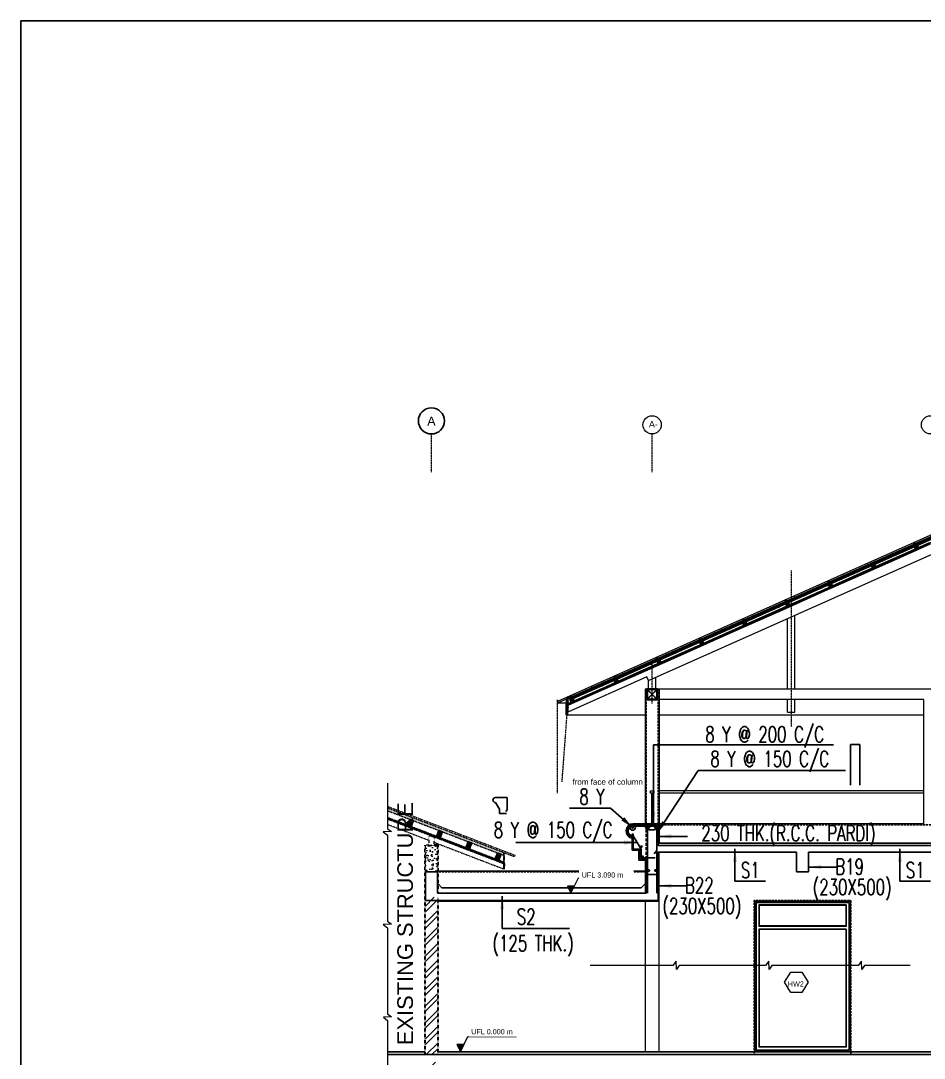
# Model space of a CAD drawing. Header units: millimetres. Extents: x 2659630 to 6742168, y -2425387 to -732288.
# Drawn here: x 3283663 to 3300978, y -1080894 to -1061008 of the extents above; entities that cross this region are included whole.
import ezdxf
from ezdxf.enums import TextEntityAlignment as Align

# ---------------------------------------------------------------- set-up
doc = ezdxf.new("R2010")
doc.units = ezdxf.units.MM
for name, pattern in [('Centre', [31.75, 6.35, -4.7625, 15.875, -4.7625]), ('DASHED', [0.75, 0.5, -0.25]), ('Grid Line', [22.225, 12.7, -3.175, 3.175, -3.175]), ('Hidden', [7.14375, 4.7625, -2.38125])]:
    doc.linetypes.add(name, pattern=pattern)
for name, color, linetype, lineweight in [('A-ANNO-DIMS', 211, 'Continuous', 9), ('A-DETL', 90, 'Continuous', 18), ('A-DOOR', 31, 'Continuous', 18), ('A-DOOR-FRAM', 31, 'Continuous', 18), ('A-FLOR-HRAL', 11, 'Continuous', 18), ('A-FLOR-LEVL', 51, 'Continuous', 9), ('A-GLAZ-IDEN', 152, 'Continuous', 9), ('A-GRID-MODE', 80, 'Continuous', 0), ('A-hatch', 253, 'Continuous', 0), ('A-PLASTER', 50, 'Continuous', 0), ('A-ROOF', 6, 'Continuous', 0), ('A-STAIRS', 31, 'Continuous', 18), ('A-STRUCTURE ABOVE', 251, 'DASHED', 0), ('A-TEXT', 211, 'Continuous', 9), ('A-WALL', 113, 'Continuous', 9), ('elevation 02', 2, 'Continuous', 9), ('G-ANNO-DIMS', 111, 'Continuous', 9), ('I-WALL', 2, 'Continuous', 18), ('licensing text', 7, 'Continuous', 5), ('S-GRID', 1, 'Continuous', 9), ('S-GRID-IDEN', 1, 'Continuous', 9), ('section roof', 37, 'Continuous', 20), ('section-steel', 27, 'Continuous', 30), ('TEXT', 150, 'Continuous', 25)]:
    doc.layers.add(name, color=color, linetype=linetype, lineweight=lineweight)
for name, color, linetype in [('A-COLUMN', 12, 'Continuous'), ('A-LINE 08', 8, 'Continuous'), ('A-LINE-1 HIDDEN', 1, 'Continuous'), ('A-MOULDING', 20, 'Continuous'), ('A-WATER PROOFING', 30, 'Continuous'), ('S-BEAM NO', 3, 'Continuous'), ('S-COLUMN', 1, 'Continuous'), ('S-COLUMN NO', 2, 'Continuous'), ('S-CONCRET LINE', 4, 'Continuous'), ('S-DIM-1', 5, 'Continuous'), ('S-REINFORCEMENT', 6, 'Continuous')]:
    doc.layers.add(name, color=color, linetype=linetype)
doc.layers.get('A-ANNO-DIMS').off()
doc.styles.add('Arial', font='arial.ttf', dxfattribs={"height": 123})
doc.styles.add('Arial_1', font='arial.ttf', dxfattribs={"height": 98.353293})
doc.styles.add('Arial_2', font='arial.ttf', dxfattribs={"height": 121.981135})
doc.styles.add('ROMANS', font='r.shx', dxfattribs={"width": 0.7})
doc.dimstyles.new('dim100', dxfattribs={"dimtxt": 250, "dimasz": 250, "dimexe": 200, "dimexo": 200, "dimgap": 100, "dimtad": 1, "dimdec": 0, "dimrnd": 1, "dimzin": 0, "dimdsep": 46, "dimtxsty": 'ROMANS', "dimcen": 0, "dimclrd": 5, "dimclre": 5, "dimclrt": 4, "dimadec": 0, "dimazin": 0, "dimtfac": 1, "dimtdec": 0, "dimtix": 1, "dimtofl": 0, "dimtmove": 2, "dimatfit": 3, "dimfxl": 1, "dimtolj": 1, "dimtzin": 0, "dimlwd": -1, "dimlwe": -1, "dimarcsym": 0})
doc.dimstyles.new('dim33.33', dxfattribs={"dimtxt": 250, "dimasz": 250, "dimexe": 200, "dimexo": 200, "dimgap": 100, "dimtad": 1, "dimdec": 0, "dimlfac": 0.333331, "dimzin": 0, "dimdsep": 46, "dimtxsty": 'ROMANS', "dimcen": 0, "dimclrd": 5, "dimclre": 5, "dimclrt": 4, "dimadec": 0, "dimazin": 0, "dimtfac": 1, "dimtdec": 0, "dimtix": 1, "dimtofl": 0, "dimtmove": 2, "dimatfit": 3, "dimfxl": 1, "dimtolj": 1, "dimtzin": 0, "dimlwd": -1, "dimlwe": -1, "dimarcsym": 0})

# ---------------------------------------------------------------- blocks, each defined once
blk = doc.blocks.new('Purlins')
at = {"layer": 'A-hatch', "lineweight": -3}
h = blk.add_hatch(color=256, dxfattribs=at)
h.dxf.hatch_style = 1
h.paths.add_polyline_path([(61, 122), (0, 122), (0, 0), (61, 0)])
h.paths.add_polyline_path([(56.2, 117.2), (56.2, 4.8), (4.8, 4.8), (4.8, 117.2)], flags=16)
at = {"layer": 'A-COLUMN', "color": 1}
for points in [[(4.8, 117.2), (56.2, 4.8)], [(56.2, 117.2), (4.8, 4.8)]]:
    blk.add_lwpolyline(points, dxfattribs=at)
at = {"layer": 'section-steel'}
for points in [[(0, 122), (61, 122), (61, 0), (0, 0)], [(4.8, 117.2), (56.2, 117.2), (56.2, 4.8), (4.8, 4.8)]]:
    blk.add_lwpolyline(points, close=True, dxfattribs=at)
blk = doc.blocks.new('WINDOW-HW2-1850X2950-ELV')
at = {"layer": 'A-DOOR'}
for p, q in [((37, 2913), (1813, 2913)), ((1763, 2863), (87, 2863)), ((1753, 2853), (97, 2853)), ((1763, 2450), (87, 2450)), ((1763, 2400), (87, 2400)), ((1753, 2460), (97, 2460)), ((1753, 2390), (97, 2390)), ((37, 87), (1813, 87)), ((1763, 137), (87, 137)), ((1753, 147), (97, 147))]:
    blk.add_line(p, q, dxfattribs=at)
at = {"layer": 'A-DOOR-FRAM'}
for p, q in [((37, 2913), (37, 87)), ((87, 2863), (87, 2450)), ((97, 2853), (97, 2460)), ((1753, 2853), (1753, 2460)), ((1763, 2863), (1763, 2450)), ((1813, 2913), (1813, 87)), ((87, 2400), (87, 137)), ((97, 2390), (97, 147)), ((1753, 2390), (1753, 147)), ((1763, 2400), (1763, 137))]:
    blk.add_line(p, q, dxfattribs=at)
at = {"layer": 'A-LINE-1 HIDDEN', "linetype": 'Hidden'}
blk.add_lwpolyline([(0, 2950), (1850, 2950), (1850, 0), (0, 0)], close=True, dxfattribs=at)
at = {"layer": 'I-WALL'}
blk.add_line((12, 2938), (12, 62), dxfattribs=at)
blk.add_lwpolyline([(12, 2938), (1838, 2938), (1838, 62), (12, 62)], dxfattribs=at)
blk = doc.blocks.new('Spot section')
at = {"layer": 'G-ANNO-DIMS'}
h = blk.add_hatch(color=256, dxfattribs=at)
h.dxf.hatch_style = 1
h.paths.add_polyline_path([(0, 136), (67, 0), (135, 136)])
blk.add_lwpolyline([(135, 136), (0, 136), (67, 0), (213, 294), (1141, 294)], dxfattribs=at)
blk = doc.blocks.new('Grid - M_Grid Head - Circle-24584-GROUND FLOOR PLAN-01')
at = {"layer": 'A-GRID-MODE'}
blk.add_circle((0, 0), 3.5, dxfattribs=at)
blk = doc.blocks.new('Grid - M_Grid Head - Circle_02-314212-GROUND FLOOR PLAN_01')
at = {"layer": 'A-LINE 08'}
blk.add_circle((0, 0), 5, dxfattribs=at)

msp = doc.modelspace()

# ---------------------------------------------------------------- hatches: boundary and pattern name
at = {"layer": 'A-DETL'}
h = msp.add_hatch(dxfattribs=at)
h.set_pattern_fill('HONEY', color=256, scale=100, angle=45)
h.set_pattern_definition([(45, (2176345.705, 602322.978), (5.6035967, 20.912907593), [12.5, -25]), (165, (2176345.705, 602322.978), (-20.912907593, -5.6035967), [12.5, -25]), (105, (2176345.705, 602322.978), (-15.30931089, 15.30931089), [-25, 12.5])])
h.paths.add_polyline_path([(3301619.252, -1070723.009), (3301598.915, -1070677.332), (3300820.588, -1071023.865), (3300840.925, -1071069.542)])
h = msp.add_hatch(dxfattribs=at)
h.set_pattern_fill('HONEY', color=256, scale=100, angle=45)
h.set_pattern_definition([(45, (2175523.514, 601956.915), (5.6035967, 20.912907593), [12.5, -25]), (165, (2175523.514, 601956.915), (-20.912907593, -5.6035967), [12.5, -25]), (105, (2175523.514, 601956.915), (-15.30931089, 15.30931089), [-25, 12.5])])
h.paths.add_polyline_path([(3300797.061, -1071089.072), (3300776.724, -1071043.395), (3299998.397, -1071389.928), (3300018.734, -1071435.605)])
h = msp.add_hatch(dxfattribs=at)
h.set_pattern_fill('HONEY', color=256, scale=100, angle=45)
h.set_pattern_definition([(45, (2174701.323, 601590.852), (5.6035967, 20.912907593), [12.5, -25]), (165, (2174701.323, 601590.852), (-20.912907593, -5.6035967), [12.5, -25]), (105, (2174701.323, 601590.852), (-15.30931089, 15.30931089), [-25, 12.5])])
h.paths.add_polyline_path([(3299974.87, -1071455.135), (3299954.533, -1071409.458), (3299176.206, -1071755.991), (3299196.543, -1071801.668)])
h = msp.add_hatch(dxfattribs=at)
h.set_pattern_fill('HONEY', color=256, scale=100, angle=45)
h.set_pattern_definition([(45, (2173879.133, 601224.789), (5.6035967, 20.912907593), [12.5, -25]), (165, (2173879.133, 601224.789), (-20.912907593, -5.6035967), [12.5, -25]), (105, (2173879.133, 601224.789), (-15.30931089, 15.30931089), [-25, 12.5])])
h.paths.add_polyline_path([(3299152.679, -1071821.198), (3299132.342, -1071775.521), (3298354.015, -1072122.054), (3298374.352, -1072167.731)])
h = msp.add_hatch(dxfattribs=at)
h.set_pattern_fill('HONEY', color=256, scale=100, angle=45)
h.set_pattern_definition([(45, (2173056.942, 600858.726), (5.6035967, 20.912907593), [12.5, -25]), (165, (2173056.942, 600858.726), (-20.912907593, -5.6035967), [12.5, -25]), (105, (2173056.942, 600858.726), (-15.30931089, 15.30931089), [-25, 12.5])])
h.paths.add_polyline_path([(3298330.488, -1072187.261), (3298310.151, -1072141.584), (3297531.824, -1072488.117), (3297552.161, -1072533.794)])
h = msp.add_hatch(dxfattribs=at)
h.set_pattern_fill('HONEY', color=256, scale=100, angle=45)
h.set_pattern_definition([(45, (2172234.885, 600492.361), (5.6035967, 20.912907593), [12.5, -25]), (165, (2172234.885, 600492.361), (-20.912907593, -5.6035967), [12.5, -25]), (105, (2172234.885, 600492.361), (-15.30931089, 15.30931089), [-25, 12.5])])
h.paths.add_polyline_path([(3297508.297, -1072553.324), (3297487.96, -1072507.647), (3296709.634, -1072854.18), (3296729.97, -1072899.857)])
h = msp.add_hatch(dxfattribs=at)
h.set_pattern_fill('HONEY', color=256, scale=100, angle=45)
h.set_pattern_definition([(45, (2171412.56, 600126.6), (5.6035967, 20.912907593), [12.5, -25]), (165, (2171412.56, 600126.6), (-20.912907593, -5.6035967), [12.5, -25]), (105, (2171412.56, 600126.6), (-15.30931089, 15.30931089), [-25, 12.5])])
h.paths.add_polyline_path([(3296686.106, -1072919.387), (3296665.769, -1072873.71), (3295887.443, -1073220.243), (3295907.779, -1073265.92)])
h = msp.add_hatch(dxfattribs=at)
h.set_pattern_fill('HONEY', color=256, scale=100, angle=45)
h.set_pattern_definition([(45, (2170590.369, 599760.537), (5.6035967, 20.912907593), [12.5, -25]), (165, (2170590.369, 599760.537), (-20.912907593, -5.6035967), [12.5, -25]), (105, (2170590.369, 599760.537), (-15.30931089, 15.30931089), [-25, 12.5])])
h.paths.add_polyline_path([(3295863.915, -1073285.45), (3295843.578, -1073239.773), (3295065.252, -1073586.306), (3295085.589, -1073631.983)])
h = msp.add_hatch(dxfattribs=at)
h.set_pattern_fill('HONEY', color=256, scale=100, angle=45)
h.set_pattern_definition([(45, (2169768.178, 599394.474), (5.6035967, 20.912907593), [12.5, -25]), (165, (2169768.178, 599394.474), (-20.912907593, -5.6035967), [12.5, -25]), (105, (2169768.178, 599394.474), (-15.30931089, 15.30931089), [-25, 12.5])])
h.paths.add_polyline_path([(3295041.724, -1073651.513), (3295021.388, -1073605.835), (3294243.061, -1073952.369), (3294263.398, -1073998.046)])
at = {"layer": 'A-hatch', "lineweight": -3}
h = msp.add_hatch(color=256, dxfattribs=at)
h.dxf.hatch_style = 1
h.paths.add_polyline_path([(3300820.588, -1071023.865), (3300776.724, -1071043.395), (3300815.771, -1071131.095), (3300859.635, -1071111.565)])
h.paths.add_polyline_path([(3300854.354, -1071109.538), (3300817.798, -1071125.814), (3300782.005, -1071045.422), (3300818.561, -1071029.146)], flags=16)
h = msp.add_hatch(color=256, dxfattribs=at)
h.dxf.hatch_style = 1
h.paths.add_polyline_path([(3299998.397, -1071389.928), (3299954.533, -1071409.458), (3299993.58, -1071497.158), (3300037.444, -1071477.628)])
h.paths.add_polyline_path([(3300032.163, -1071475.601), (3299995.607, -1071491.877), (3299959.814, -1071411.485), (3299996.37, -1071395.209)], flags=16)
h = msp.add_hatch(color=256, dxfattribs=at)
h.dxf.hatch_style = 1
h.paths.add_polyline_path([(3299176.206, -1071755.991), (3299132.342, -1071775.521), (3299171.389, -1071863.221), (3299215.253, -1071843.691)])
h.paths.add_polyline_path([(3299209.972, -1071841.664), (3299173.416, -1071857.94), (3299137.623, -1071777.548), (3299174.179, -1071761.272)], flags=16)
h = msp.add_hatch(color=256, dxfattribs=at)
h.dxf.hatch_style = 1
h.paths.add_polyline_path([(3298354.015, -1072122.054), (3298310.151, -1072141.584), (3298349.198, -1072229.284), (3298393.062, -1072209.754)])
h.paths.add_polyline_path([(3298387.781, -1072207.727), (3298351.225, -1072224.003), (3298315.432, -1072143.611), (3298351.988, -1072127.335)], flags=16)
h = msp.add_hatch(color=256, dxfattribs=at)
h.dxf.hatch_style = 1
h.paths.add_polyline_path([(3297531.824, -1072488.117), (3297487.96, -1072507.647), (3297527.007, -1072595.347), (3297570.871, -1072575.817)])
h.paths.add_polyline_path([(3297565.59, -1072573.79), (3297529.034, -1072590.066), (3297493.241, -1072509.674), (3297529.797, -1072493.398)], flags=16)
h = msp.add_hatch(color=256, dxfattribs=at)
h.dxf.hatch_style = 1
h.paths.add_polyline_path([(3296709.634, -1072854.18), (3296665.769, -1072873.71), (3296704.816, -1072961.41), (3296748.68, -1072941.88)])
h.paths.add_polyline_path([(3296743.399, -1072939.853), (3296706.843, -1072956.129), (3296671.051, -1072875.737), (3296707.606, -1072859.461)], flags=16)
h = msp.add_hatch(color=256, dxfattribs=at)
h.dxf.hatch_style = 1
h.paths.add_polyline_path([(3295887.443, -1073220.243), (3295843.578, -1073239.773), (3295882.625, -1073327.473), (3295926.489, -1073307.943)])
h.paths.add_polyline_path([(3295921.208, -1073305.916), (3295884.652, -1073322.192), (3295848.86, -1073241.8), (3295885.415, -1073225.524)], flags=16)
h = msp.add_hatch(color=256, dxfattribs=at)
h.dxf.hatch_style = 1
h.paths.add_polyline_path([(3295065.252, -1073586.306), (3295021.388, -1073605.835), (3295060.434, -1073693.536), (3295104.298, -1073674.006)])
h.paths.add_polyline_path([(3295099.017, -1073671.979), (3295062.462, -1073688.255), (3295026.669, -1073607.863), (3295063.224, -1073591.587)], flags=16)
h = msp.add_hatch(color=256, dxfattribs=at)
h.dxf.hatch_style = 1
h.paths.add_polyline_path([(3294222.238, -1073961.64), (3294178.373, -1073981.17), (3294217.42, -1074068.87), (3294261.284, -1074049.34)])
h.paths.add_polyline_path([(3294256.003, -1074047.313), (3294219.447, -1074063.589), (3294183.655, -1073983.197), (3294220.21, -1073966.921)], flags=16)
h = msp.add_hatch(color=256, dxfattribs=at)
h.dxf.hatch_style = 1
h.paths.add_polyline_path([(3295856.998, -1073824.721), (3295668.998, -1073824.721), (3295668.999, -1074012.72), (3295856.999, -1074012.72)], flags=16)
h.paths.add_polyline_path([(3295862.998, -1073818.721), (3295662.998, -1073818.721), (3295662.999, -1074018.72), (3295862.999, -1074018.72)])
at = {"layer": 'A-STRUCTURE ABOVE', "linetype": 'Hidden', "ltscale": 0.005, "true_color": 0x939598}
h = msp.add_hatch(dxfattribs=at)
h.set_pattern_fill('HONEY', color=252, scale=100, angle=44.9997132)
h.set_pattern_definition([(44.9997132, (2155490.994, 598054.195), (5.60370138, 20.912879545), [12.5, -25]), (164.9997132, (2155490.994, 598054.195), (-20.91293564, -5.603492025), [12.5, -25]), (104.9997132, (2155490.994, 598054.195), (-15.309234264, 15.30938752), [-25, 12.5])])
h.paths.add_polyline_path([(3290694.167, -1076095.465), (3290694.167, -1076149.023), (3292912.551, -1077000.593), (3292912.552, -1076947.036)])
h = msp.add_hatch(dxfattribs=at)
h.set_pattern_fill('ANSI37', color=252, scale=100, angle=338.9997132)
h.set_pattern_definition([(23.999713, (3499429.383, -1036723.048), (-5.0841509, 11.4193437), []), (113.999713, (3499429.383, -1036723.048), (-11.4193437, -5.0841509), [])])
h.paths.add_polyline_path([(3290694.167, -1076281.416), (3290694.167, -1076308.195), (3292912.55, -1077159.765), (3292912.551, -1077132.987)])
h = msp.add_hatch(dxfattribs=at)
h.set_pattern_fill('AR-CONC', color=252, scale=25, angle=359.9997132)
h.set_pattern_definition([(49.999713, (3894921.98, -1794555.63), (179.314967, -15.688931), [18.75, -206.25]), (354.999713, (3894921.98, -1794555.63), (-34.686892, 188.048207), [15, -165]), (100.451158, (3894936.92, -1794556.94), (144.628074, 172.359274), [15.935048, -175.285528]), (46.183913, (3894921.98, -1794505.63), (266.810126, -41.381156), [28.125, -309.375]), (96.63535, (3894944.22, -1794509.08), (233.666705, 243.52848), [23.902585, -262.92844]), (351.183877, (3894921.98, -1794505.63), (233.666705, 243.52848), [22.5, -247.5]), (20.999713, (3894946.98, -1794518.13), (149.22626, -100.65547), [18.75, -206.25]), (325.999713, (3894946.98, -1794518.13), (60.82974, 181.287207), [15, -165]), (71.451158, (3894959.42, -1794526.52), (210.055998, 80.631737), [15.935047, -175.285528]), (37.499713, (3894921.98, -1794555.63), (3.0403804, 83.2234482), [0, -163, 0, -167.5, 0, -165.625]), (7.499713, (3894921.98, -1794555.63), (65.767878, 98.602599), [0, -95.5, 0, -159.25, 0, -63.125]), (327.499713, (3894866.23, -1794555.63), (133.455581, -5.639386), [0, -62.5, 0, -195, 0, -258.75]), (317.499713, (3894841.23, -1794555.63), (145.796668, 25.025516), [0, -81.25, 0, -129.5, 0, -183.75])])
h.paths.add_polyline_path([(3291648.016, -1077318.603), (3291418.016, -1077318.602), (3291418.019, -1076818.602), (3291648.018, -1076818.603)])
h = msp.add_hatch(dxfattribs=at)
h.set_pattern_fill('ANSI31', color=252, scale=100, angle=338.7453312)
h.set_pattern_definition([(23.7453312, (2155517.444, 598195.027), (-5.03340129, 11.44180368), [])])
h.paths.add_polyline_path([(3292936.239, -1076963.666), (3292912.551, -1076963.666), (3292912.55, -1077266.234), (3292937.549, -1077266.234), (3292937.177, -1077178.01), (3292933.348, -1077177.552), (3292933.348, -1077166.526), (3292937.126, -1077166.035), (3292936.645, -1077052.272), (3292933.349, -1077051.844), (3292933.349, -1077040.818), (3292936.595, -1077040.43)])
h = msp.add_hatch(dxfattribs=at)
h.set_pattern_fill('ANSI32', color=252, scale=600, angle=180, style=0)
h.set_pattern_definition([(225, (3484887.79, -916435.04), (159.09903, -159.09903), []), (225, (3484781.72, -916435.04), (159.09903, -159.09903), [])])
h.paths.add_polyline_path([(3291648.009, -1077808.712), (3291418.009, -1077808.712), (3291418.009, -1080818.599), (3291648.009, -1080818.599)])
h.paths.add_polyline_path([(3291418.009, -1080968.71), (3291418.009, -1081268.596), (3291648.009, -1081268.596), (3291648.009, -1080968.71)])
at = {"layer": 'A-WALL', "lineweight": -3}
h = msp.add_hatch(dxfattribs=at)
h.set_pattern_fill('ANSI37', color=252, scale=100, angle=24)
h.set_pattern_definition([(69, (2085107.179, 541560.703), (-11.66975533, 4.47959937), []), (159, (2085107.179, 541560.703), (-4.47959937, -11.66975533), [])])
h.paths.add_polyline_path([(3300396.446, -1071345.156), (3300386.277, -1071322.318), (3301079.419, -1071013.711), (3301089.588, -1071036.55)])
h = msp.add_hatch(dxfattribs=at)
h.set_pattern_fill('ANSI37', color=252, scale=100, angle=24)
h.set_pattern_definition([(69, (2084414.037, 541252.096), (-11.66975533, 4.47959937), []), (159, (2084414.037, 541252.096), (-4.47959937, -11.66975533), [])])
h.paths.add_polyline_path([(3299703.303, -1071653.763), (3299693.135, -1071630.925), (3300386.277, -1071322.318), (3300396.446, -1071345.156)])
h = msp.add_hatch(dxfattribs=at)
h.set_pattern_fill('ANSI37', color=252, scale=100, angle=24)
h.set_pattern_definition([(69, (2083720.895, 540943.49), (-11.66975533, 4.47959937), []), (159, (2083720.895, 540943.49), (-4.47959937, -11.66975533), [])])
h.paths.add_polyline_path([(3299010.161, -1071962.37), (3298999.993, -1071939.531), (3299693.135, -1071630.925), (3299703.303, -1071653.763)])
h = msp.add_hatch(dxfattribs=at)
h.set_pattern_fill('ANSI37', color=252, scale=100, angle=24)
h.set_pattern_definition([(69, (2083027.753, 540634.883), (-11.66975533, 4.47959937), []), (159, (2083027.753, 540634.883), (-4.47959937, -11.66975533), [])])
h.paths.add_polyline_path([(3298317.019, -1072270.977), (3298306.851, -1072248.138), (3298999.993, -1071939.531), (3299010.161, -1071962.37)])
h = msp.add_hatch(dxfattribs=at)
h.set_pattern_fill('ANSI37', color=252, scale=100, angle=24)
h.set_pattern_definition([(69, (2082334.61, 540326.276), (-11.66975533, 4.47959937), []), (159, (2082334.61, 540326.276), (-4.47959937, -11.66975533), [])])
h.paths.add_polyline_path([(3297623.877, -1072579.584), (3297613.708, -1072556.745), (3298306.851, -1072248.138), (3298317.019, -1072270.977)])
h = msp.add_hatch(dxfattribs=at)
h.set_pattern_fill('ANSI37', color=252, scale=100, angle=24)
h.set_pattern_definition([(69, (2081641.468, 540017.669), (-11.66975533, 4.47959937), []), (159, (2081641.468, 540017.669), (-4.47959937, -11.66975533), [])])
h.paths.add_polyline_path([(3296930.735, -1072888.19), (3296920.566, -1072865.352), (3297613.708, -1072556.745), (3297623.877, -1072579.584)])
h = msp.add_hatch(dxfattribs=at)
h.set_pattern_fill('ANSI37', color=252, scale=100, angle=24)
h.set_pattern_definition([(69, (2080948.326, 539709.062), (-11.66975533, 4.47959937), []), (159, (2080948.326, 539709.062), (-4.47959937, -11.66975533), [])])
h.paths.add_polyline_path([(3296237.593, -1073196.797), (3296227.424, -1073173.958), (3296920.566, -1072865.352), (3296930.735, -1072888.19)])
h = msp.add_hatch(dxfattribs=at)
h.set_pattern_fill('ANSI37', color=252, scale=100, angle=24)
h.set_pattern_definition([(69, (2080255.184, 539400.456), (-11.66975533, 4.47959937), []), (159, (2080255.184, 539400.456), (-4.47959937, -11.66975533), [])])
h.paths.add_polyline_path([(3295544.45, -1073505.404), (3295534.282, -1073482.565), (3296227.424, -1073173.958), (3296237.593, -1073196.797)])
h = msp.add_hatch(dxfattribs=at)
h.set_pattern_fill('ANSI37', color=252, scale=100, angle=24)
h.set_pattern_definition([(69, (2079562.042, 539091.849), (-11.66975533, 4.47959937), []), (159, (2079562.042, 539091.849), (-4.47959937, -11.66975533), [])])
h.paths.add_polyline_path([(3294851.308, -1073814.011), (3294841.14, -1073791.172), (3295534.282, -1073482.565), (3295544.45, -1073505.404)])
h = msp.add_hatch(dxfattribs=at)
h.set_pattern_fill('ANSI37', color=252, scale=100, angle=24)
h.set_pattern_definition([(69, (2078868.9, 538783.242), (-11.66975533, 4.47959937), []), (159, (2078868.9, 538783.242), (-4.47959937, -11.66975533), [])])
h.paths.add_polyline_path([(3294147.998, -1074127.145), (3294147.998, -1074099.779), (3294841.14, -1073791.172), (3294851.308, -1073814.011)])
h = msp.add_hatch(dxfattribs=at)
h.set_pattern_fill('ANSI31', color=252, scale=100, angle=338.745618)
h.set_pattern_definition([(23.74561796, (2167519.956, 601143.755), (-5.03345856, 11.44177849), [])])
h.paths.add_polyline_path([(3294119.661, -1074009.245), (3294143.348, -1074009.245), (3294143.348, -1074311.813), (3294118.349, -1074311.813), (3294118.721, -1074223.589), (3294122.55, -1074223.131), (3294122.55, -1074212.105), (3294118.772, -1074211.614), (3294119.254, -1074097.852), (3294122.55, -1074097.423), (3294122.55, -1074086.397), (3294119.304, -1074086.009)])

# ---------------------------------------------------------------- linework, layer by layer
at = {"layer": 'A-COLUMN', "color": 1}
for points in [[(3300782.005, -1071045.422), (3300854.354, -1071109.538)], [(3300818.561, -1071029.146), (3300817.798, -1071125.814)], [(3299959.814, -1071411.485), (3300032.163, -1071475.601)], [(3299996.37, -1071395.209), (3299995.607, -1071491.877)], [(3299137.623, -1071777.548), (3299209.972, -1071841.664)], [(3299174.179, -1071761.272), (3299173.416, -1071857.94)], [(3298315.432, -1072143.611), (3298387.781, -1072207.727)], [(3298351.988, -1072127.335), (3298351.225, -1072224.003)], [(3297493.241, -1072509.674), (3297565.59, -1072573.79)], [(3297529.797, -1072493.398), (3297529.034, -1072590.066)], [(3296671.051, -1072875.737), (3296743.399, -1072939.853)], [(3296707.606, -1072859.461), (3296706.843, -1072956.129)], [(3295848.86, -1073241.8), (3295921.208, -1073305.916)], [(3295885.415, -1073225.524), (3295884.652, -1073322.192)], [(3295026.669, -1073607.863), (3295099.017, -1073671.979)], [(3295063.224, -1073591.587), (3295062.462, -1073688.255)], [(3294183.655, -1073983.197), (3294256.003, -1074047.313)], [(3294220.21, -1073966.921), (3294219.447, -1074063.589)]]:
    msp.add_lwpolyline(points, dxfattribs=at)
at = {"layer": 'A-FLOR-HRAL'}
for p, q in [((3300962.995, -1075768.794), (3295898, -1075768.794)), ((3295754.998, -1076418.797), (3295754.998, -1075813.793)), ((3295770.998, -1076418.797), (3295770.998, -1075813.793)), ((3300962.995, -1075813.794), (3295898, -1075813.794))]:
    msp.add_line(p, q, dxfattribs=at)
msp.add_lwpolyline([(3295732.998, -1075768.793), (3295792.998, -1075768.793), (3295792.998, -1075813.793), (3295732.998, -1075813.793)], close=True, dxfattribs=at)
at = {"layer": 'A-FLOR-LEVL', "linetype": 'Centre', "lineweight": 9}
msp.add_line((3316988.01, -1073818.708), (3295628.1, -1073818.711), dxfattribs=at)
at = {"layer": 'A-GLAZ-IDEN'}
msp.add_lwpolyline([(3298633.7, -1079630.716), (3298418.982, -1079630.716), (3298300.976, -1079435.824), (3298418.982, -1079240.933), (3298635.294, -1079240.933), (3298753.3, -1079435.824), (3298633.7, -1079630.716)], close=True, dxfattribs=at)
at = {"layer": 'A-LINE-1 HIDDEN', "linetype": 'Hidden'}
for p, q in [((3295647.999, -1073818.711), (3295647.998, -1076418.798)), ((3295877.999, -1073818.711), (3295877.998, -1076418.798)), ((3295877.999, -1074018.715), (3295647.999, -1074018.715)), ((3295877.998, -1076418.797), (3311628, -1076418.797)), ((3291660.096, -1077318.712), (3295628, -1077318.712))]:
    msp.add_line(p, q, dxfattribs=at)
at = {"layer": 'A-LINE-1 HIDDEN', "linetype": 'Hidden', "ltscale": 0.5}
for p, q in [((3295668.998, -1073824.716), (3295856.999, -1074012.715)), ((3295668.999, -1074012.715), (3295856.998, -1073824.716))]:
    msp.add_line(p, q, dxfattribs=at)
at = {"layer": 'A-MOULDING'}
for p, q in [((3311648.001, -1076768.792), (3295878, -1076768.792)), ((3291406.011, -1080768.71), (3290694.167, -1080768.71)), ((3311648.001, -1080768.71), (3291648.003, -1080768.71))]:
    msp.add_line(p, q, dxfattribs=at)
at = {"layer": 'A-PLASTER'}
for p, q in [((3295898.001, -1076398.786), (3295394.721, -1076398.786)), ((3295898.001, -1076398.786), (3295898.001, -1076768.792)), ((3295377.998, -1076903.757), (3295377.998, -1076677.33)), ((3295377.998, -1076903.757), (3295508, -1076903.757)), ((3295507.999, -1077098.731), (3295508, -1076903.757)), ((3295890, -1076943.713), (3295890, -1077880.713)), ((3295507.999, -1077098.731), (3295628, -1077098.732)), ((3295628, -1077098.732), (3295628, -1077728.714)), ((3291660.083, -1077880.714), (3295890, -1077880.714))]:
    msp.add_line(p, q, dxfattribs=at)
msp.add_arc((3295397.998, -1076538.757), 140.009, 90, 261.7872427, dxfattribs=at)
at = {"layer": 'A-ROOF', "linetype": 'Continuous'}
for p, q in [((3303763, -1069683.169), (3293947.998, -1074053.09)), ((3303763, -1069713.819), (3293959.386, -1074078.669)), ((3293947.998, -1074053.09), (3293959.386, -1074078.669)), ((3293959.386, -1074078.669), (3294119.148, -1074078.669)), ((3294143.348, -1074311.813), (3295627.998, -1074311.813)), ((3295898.001, -1074311.813), (3300971.001, -1074311.813))]:
    msp.add_line(p, q, dxfattribs=at)
at = {"layer": 'A-STAIRS'}
for points in [[(3290694.167, -1075620.65), (3290694.167, -1076493.441), (3290770.069, -1076547.831), (3290611.542, -1076556.236), (3290694.167, -1076615.444), (3290694.167, -1078269.461), (3290770.069, -1078323.85), (3290611.542, -1078332.256), (3290694.167, -1078391.464), (3290694.167, -1080045.481), (3290770.069, -1080099.87), (3290611.986, -1080108.252), (3290694.167, -1080167.484), (3290694.167, -1081752.025)], [(3300708.392, -1079114.246), (3299835.601, -1079114.246), (3299781.212, -1079190.147), (3299772.806, -1079031.62), (3299713.598, -1079114.246), (3298059.582, -1079114.246), (3298005.192, -1079190.147), (3297996.786, -1079031.62), (3297937.578, -1079114.246), (3296283.562, -1079114.246), (3296229.172, -1079190.147), (3296220.79, -1079032.065), (3296161.559, -1079114.246), (3294577.018, -1079114.246)]]:
    msp.add_lwpolyline(points, dxfattribs=at)
at = {"layer": 'A-STRUCTURE ABOVE', "color": 252, "linetype": 'Hidden', "ltscale": 0.005, "true_color": 0x939598}
for p, q in [((3290694.167, -1076065.473), (3293132.989, -1077001.663)), ((3290694.167, -1076095.465), (3293122.955, -1077027.803)), ((3290694.167, -1076149.023), (3292912.551, -1077000.593)), ((3290694.167, -1076150.736), (3292912.551, -1077002.307)), ((3290694.167, -1076281.416), (3292912.551, -1077132.987)), ((3290694.167, -1076412.096), (3291485.892, -1076716.016)), ((3291585.892, -1076754.403), (3292912.55, -1077263.666)), ((3291406.01, -1080818.711), (3291406.15, -1076806.565)), ((3291485.892, -1076806.566), (3291406.15, -1076806.565)), ((3291418.016, -1077318.602), (3291418.018, -1076816.565)), ((3291648.018, -1076816.567), (3291418.018, -1076816.565)), ((3291485.892, -1076806.566), (3291585.892, -1076806.566)), ((3291585.892, -1076796.566), (3291660.11, -1076796.567)), ((3291648.016, -1077318.603), (3291648.018, -1076816.567)), ((3291660.11, -1076796.567), (3291660.085, -1077728.714)), ((3291418.01, -1080818.712), (3291418.115, -1077808.712)), ((3291648.083, -1077808.712), (3291648.002, -1080818.711)), ((3291660.083, -1077820.712), (3291660.003, -1080768.71))]:
    msp.add_line(p, q, dxfattribs=at)
for points in [[(3290694.167, -1076308.195), (3292912.55, -1077159.765), (3292912.551, -1077132.987), (3290694.167, -1076281.416)], [(3292936.239, -1076963.614), (3292912.551, -1076963.719), (3292912.55, -1077266.234), (3292937.55, -1077266.234), (3292936.239, -1076963.614)]]:
    msp.add_lwpolyline(points, dxfattribs=at)
msp.add_lwpolyline([(3291585.893, -1076651.11), (3291485.893, -1076651.11), (3291485.892, -1076816.566), (3291585.892, -1076816.566)], close=True, dxfattribs=at)
at = {"layer": 'A-WALL'}
for p, q in [((3295628.1, -1073818.711), (3295628.1, -1076398.786)), ((3311898.005, -1073818.711), (3295628.1, -1073818.711)), ((3295898.001, -1073818.711), (3295898.001, -1076398.787)), ((3300971.001, -1074018.707), (3295898.001, -1074018.707)), ((3300971.001, -1076398.789), (3300971.001, -1074018.707)), ((3300962.995, -1076398.789), (3295898, -1076398.791)), ((3291660.096, -1077298.712), (3295628, -1077298.712)), ((3295628, -1077880.713), (3295628, -1080768.71)), ((3295890, -1077880.713), (3295890, -1080768.71))]:
    msp.add_line(p, q, dxfattribs=at)
at = {"layer": 'A-WALL', "color": 252, "lineweight": -3}
for p, q in [((3294118.721, -1074179.451), (3294118.772, -1074167.476, 0.001)), ((3294119.254, -1074053.714), (3294119.301, -1074041.871, 0.001))]:
    msp.add_line(p, q, dxfattribs=at)
for points in [[(3301079.419, -1071013.711), (3301089.588, -1071036.55), (3300396.446, -1071345.156), (3300386.277, -1071322.318)], [(3300386.277, -1071322.318), (3300396.446, -1071345.156), (3299703.303, -1071653.763), (3299693.135, -1071630.925)], [(3299693.135, -1071630.925), (3299703.303, -1071653.763), (3299010.161, -1071962.37), (3298999.993, -1071939.531)], [(3298999.993, -1071939.531), (3299010.161, -1071962.37), (3298317.019, -1072270.977), (3298306.851, -1072248.138)], [(3298306.851, -1072248.138), (3298317.019, -1072270.977), (3297623.877, -1072579.584), (3297613.708, -1072556.745)], [(3297613.708, -1072556.745), (3297623.877, -1072579.584), (3296930.735, -1072888.19), (3296920.566, -1072865.352)], [(3296920.566, -1072865.352), (3296930.735, -1072888.19), (3296237.593, -1073196.797), (3296227.424, -1073173.958)], [(3296227.424, -1073173.958), (3296237.593, -1073196.797), (3295544.45, -1073505.404), (3295534.282, -1073482.565)], [(3295534.282, -1073482.565), (3295544.45, -1073505.404), (3294851.308, -1073814.011), (3294841.14, -1073791.172)], [(3294841.14, -1073791.172), (3294851.308, -1073814.011), (3294147.998, -1074127.145), (3294147.998, -1074099.779)]]:
    msp.add_lwpolyline(points, close=True, dxfattribs=at)
at = {"layer": 'A-WALL', "lineweight": -3}
msp.add_lwpolyline([(3294252.53, -1074015.193), (3294257.097, -1074013.16), (3294230.153, -1073952.642), (3294142.825, -1073991.524), (3294142.825, -1074221.182), (3294147.998, -1074221.182), (3294147.998, -1073994.694), (3294227.619, -1073959.244), (3294252.53, -1074015.193)], close=True, dxfattribs=at)
at = {"layer": 'A-WALL', "color": 5, "lineweight": -3}
for points in [[(3294119.304, -1074086.009), (3294119.661, -1074009.193), (3294143.348, -1074009.298), (3294143.348, -1074311.813), (3294118.348, -1074311.813), (3294118.721, -1074179.451)], [(3294118.772, -1074167.476), (3294119.254, -1074053.714)]]:
    msp.add_lwpolyline(points, dxfattribs=at)
at = {"layer": 'A-WALL', "color": 5, "lineweight": -3, "elevation": 0.001}
for points in [[(3294118.721, -1074179.451), (3294122.55, -1074178.993), (3294122.55, -1074167.967), (3294118.772, -1074167.476)], [(3294119.301, -1074041.871), (3294122.55, -1074042.259), (3294122.55, -1074053.285), (3294119.301, -1074053.707)]]:
    msp.add_lwpolyline(points, dxfattribs=at)
at = {"layer": 'elevation 02', "color": 2}
for p, q in [((3294147.998, -1074099.779), (3303763, -1069818.904)), ((3295692.998, -1073652.72), (3303763, -1070059.724)), ((3301619.252, -1070723.009), (3300840.925, -1071069.542)), ((3300797.061, -1071089.072), (3300018.734, -1071435.605)), ((3299974.87, -1071455.135), (3299196.543, -1071801.668)), ((3299152.679, -1071821.198), (3298374.352, -1072167.731)), ((3298330.488, -1072187.261), (3297552.161, -1072533.794)), ((3298500.5, -1073818.711), (3298500.5, -1072402.74)), ((3297508.297, -1072553.324), (3296729.97, -1072899.857)), ((3298360.5, -1073818.711), (3298360.5, -1072465.072)), ((3296686.106, -1072919.387), (3295907.779, -1073265.92)), ((3295863.915, -1073285.45), (3295085.589, -1073631.983)), ((3295662.493, -1073584.204), (3294147.998, -1074258.501)), ((3295692.998, -1073652.72), (3295662.493, -1073584.204)), ((3295832.998, -1073818.715), (3295832.998, -1073590.388)), ((3295041.724, -1073651.513), (3294242.574, -1074007.317)), ((3295692.998, -1073818.715), (3295692.998, -1073652.72)), ((3294147.998, -1074099.779), (3294147.998, -1074258.501)), ((3298360.5, -1074258.494), (3298360.5, -1074018.707)), ((3298500.5, -1074258.494), (3298500.5, -1074018.707)), ((3298360.5, -1074258.494), (3298500.5, -1074258.494))]:
    msp.add_line(p, q, dxfattribs=at)
at = {"layer": 'S-COLUMN', "ltscale": 2500}
msp.add_circle((3295389.486, -1076470.845), 52.968, dxfattribs=at)
at = {"layer": 'S-COLUMN NO', "ltscale": 2500}
msp.add_ellipse((3295757.286, -1076469.364), major_axis=(120.714, 0), ratio=0.406785743, dxfattribs=at)
at = {"layer": 'S-CONCRET LINE'}
for p, q in [((3295878, -1076418.798), (3295394.538, -1076418.798)), ((3295878, -1076818.713), (3295878, -1076418.798)), ((3295397.998, -1076658.765), (3295397.998, -1076883.757)), ((3295397.998, -1076883.757), (3295528, -1076883.757)), ((3295528, -1076883.757), (3295527.999, -1077078.731)), ((3303763, -1076818.713), (3295878, -1076818.713)), ((3295878, -1076943.713), (3298528.001, -1076943.713)), ((3295878, -1077368.794), (3295878, -1076943.713)), ((3298528.001, -1076943.713), (3298528.001, -1077318.717)), ((3298758.001, -1077318.717), (3298758.001, -1076943.713)), ((3298758.001, -1076943.713), (3301158.001, -1076943.713)), ((3295527.999, -1077078.731), (3295648, -1077078.732)), ((3295648, -1077078.732), (3295648, -1077368.794)), ((3291418.016, -1077318.602), (3291648.016, -1077318.603)), ((3291418.115, -1077868.714), (3291418.117, -1077318.602)), ((3291648.072, -1077728.714), (3291648.016, -1077318.603)), ((3295648, -1077368.794), (3295878, -1077368.794)), ((3298528.001, -1077318.717), (3298758.001, -1077318.717)), ((3291648.064, -1077728.714), (3295648, -1077728.714)), ((3291418.115, -1077868.714), (3295878, -1077868.714)), ((3311878.003, -1080818.711), (3290694.167, -1080818.714))]:
    msp.add_line(p, q, dxfattribs=at)
at = {"layer": 'S-CONCRET LINE', "linetype": 'Hidden', "ltscale": 12}
msp.add_line((3295648, -1077078.732), (3295647.998, -1076418.798), dxfattribs=at)
at = {"layer": 'S-CONCRET LINE'}
msp.add_lwpolyline([(3295648, -1077868.713), (3295878, -1077868.713), (3295878, -1077368.794), (3295648, -1077368.794), (3295648, -1077728.714)], dxfattribs=at)
msp.add_arc((3295397.999, -1076538.757), 120.009, 91.6526791, 269.9995046, dxfattribs=at)
at = {"layer": 'S-GRID', "linetype": 'Grid Line'}
for p, q in [((3291533.157, -1069658.227), (3291533.157, -1068928.214)), ((3295762.999, -1069658.226), (3295762.999, -1068928.214)), ((3300782.677, -1070997.741), (3300837.703, -1071121.33)), ((3299960.486, -1071363.804), (3300015.512, -1071487.393)), ((3298430.5, -1071546.88), (3298430.5, -1074534.416)), ((3299138.296, -1071729.867), (3299193.321, -1071853.456)), ((3298316.105, -1072095.93), (3298371.13, -1072219.519)), ((3297493.914, -1072461.993), (3297548.939, -1072585.582)), ((3296671.723, -1072828.056), (3296726.748, -1072951.645)), ((3295849.532, -1073194.119), (3295904.557, -1073317.708)), ((3295762.999, -1074093.827), (3295762.998, -1073279.815)), ((3295027.341, -1073560.182), (3295082.366, -1073683.771)), ((3294184.327, -1073935.516), (3294239.352, -1074059.105)), ((3293947.998, -1075811.792), (3293947.998, -1074025.583)), ((3294037.184, -1075594.437), (3294147.998, -1074114.792))]:
    msp.add_line(p, q, dxfattribs=at)
at = {"layer": 'S-REINFORCEMENT'}
for p, q in [((3299744.419, -1074877.846), (3299564.418, -1074877.846)), ((3299564.42, -1075657.23), (3299564.418, -1074877.846)), ((3299744.418, -1075657.23), (3299744.419, -1074877.846)), ((3292897.273, -1075897.747), (3292758.233, -1075897.747)), ((3292837.273, -1076117.727), (3292759.773, -1075992.731)), ((3292987.274, -1075897.747), (3292897.273, -1075897.747)), ((3292987.274, -1076132.728), (3292987.274, -1075897.747)), ((3292837.273, -1076117.727), (3292837.273, -1076202.714)), ((3292987.274, -1076132.728), (3292960.597, -1076163.906)), ((3292837.273, -1076202.714), (3292972.933, -1076202.714)), ((3295672.998, -1076443.798), (3295394.92, -1076443.798)), ((3295673.002, -1077728.714), (3295672.998, -1076443.798)), ((3295853, -1076443.798), (3295672.998, -1076443.798)), ((3295853, -1077728.714), (3295853, -1076443.798)), ((3295553, -1076883.757), (3295397.998, -1076633.765)), ((3295553, -1076883.757), (3295552.999, -1077053.731)), ((3295853, -1076913.759), (3295799.647, -1076976.116)), ((3295552.999, -1077053.731), (3295824.318, -1077053.732))]:
    msp.add_line(p, q, dxfattribs=at)
at = {"layer": 'S-REINFORCEMENT', "const_width": 26.46}
for points in [[(3295375.716, -1076470.845, 1), (3295403.256, -1076470.845, 1)], [(3295375.716, -1076470.845, 1), (3295403.256, -1076470.845, 1)], [(3295375.716, -1076470.845, 1), (3295403.256, -1076470.845, 1)], [(3295375.716, -1076608.52, 1), (3295403.256, -1076608.52, 1)], [(3295375.716, -1076608.52, 1), (3295403.256, -1076608.52, 1)], [(3295375.716, -1076608.52, 1), (3295403.256, -1076608.52, 1)], [(3295686.222, -1076470.845, 1), (3295713.762, -1076470.845, 1)], [(3295686.222, -1076470.845, 1), (3295713.762, -1076470.845, 1)], [(3295686.222, -1076470.845, 1), (3295713.762, -1076470.845, 1)], [(3295812.692, -1076470.845, 1), (3295840.232, -1076470.845, 1)], [(3295812.692, -1076470.845, 1), (3295840.232, -1076470.845, 1)], [(3295812.692, -1076470.845, 1), (3295840.232, -1076470.845, 1)], [(3295544.366, -1076836.741, 1), (3295571.906, -1076836.741, 1)], [(3295544.366, -1076836.741, 1), (3295571.906, -1076836.741, 1)], [(3295544.366, -1076836.741, 1), (3295571.906, -1076836.741, 1)], [(3295566.942, -1077030.033, 1), (3295594.482, -1077030.033, 1)], [(3295566.942, -1077030.033, 1), (3295594.482, -1077030.033, 1)], [(3295566.942, -1077030.033, 1), (3295594.482, -1077030.033, 1)], [(3295686.222, -1077295.5, 1), (3295713.762, -1077295.5, 1)], [(3295686.222, -1077295.5, 1), (3295713.762, -1077295.5, 1)], [(3295686.222, -1077295.5, 1), (3295713.762, -1077295.5, 1)], [(3295812.692, -1077295.5, 1), (3295840.232, -1077295.5, 1)], [(3295812.692, -1077295.5, 1), (3295840.232, -1077295.5, 1)], [(3295812.692, -1077295.5, 1), (3295840.232, -1077295.5, 1)]]:
    msp.add_lwpolyline(points, format="xyb", close=True, dxfattribs=at)
at = {"layer": 'S-REINFORCEMENT'}
for centre, radius in [((3292759.773, -1075945.226), 47.504), ((3295397.999, -1076538.757), 95.009)]:
    msp.add_arc(centre, radius, 91.6526791, 269.9995046, dxfattribs=at)
at = {"layer": 'section roof'}
msp.add_line((3293132.989, -1077001.663), (3293122.955, -1077027.803), dxfattribs=at)
at = {"layer": 'section-steel'}
for points in [[(3300820.588, -1071023.865), (3300859.635, -1071111.565), (3300815.771, -1071131.095), (3300776.724, -1071043.395)], [(3300818.561, -1071029.146), (3300854.354, -1071109.538), (3300817.798, -1071125.814), (3300782.005, -1071045.422)], [(3299998.397, -1071389.928), (3300037.444, -1071477.628), (3299993.58, -1071497.158), (3299954.533, -1071409.458)], [(3299996.37, -1071395.209), (3300032.163, -1071475.601), (3299995.607, -1071491.877), (3299959.814, -1071411.485)], [(3299176.206, -1071755.991), (3299215.253, -1071843.691), (3299171.389, -1071863.221), (3299132.342, -1071775.521)], [(3299174.179, -1071761.272), (3299209.972, -1071841.664), (3299173.416, -1071857.94), (3299137.623, -1071777.548)], [(3298354.015, -1072122.054), (3298393.062, -1072209.754), (3298349.198, -1072229.284), (3298310.151, -1072141.584)], [(3298351.988, -1072127.335), (3298387.781, -1072207.727), (3298351.225, -1072224.003), (3298315.432, -1072143.611)], [(3297531.824, -1072488.117), (3297570.871, -1072575.817), (3297527.007, -1072595.347), (3297487.96, -1072507.647)], [(3297529.797, -1072493.398), (3297565.59, -1072573.79), (3297529.034, -1072590.066), (3297493.241, -1072509.674)], [(3296709.634, -1072854.18), (3296748.68, -1072941.88), (3296704.816, -1072961.41), (3296665.769, -1072873.71)], [(3296707.606, -1072859.461), (3296743.399, -1072939.853), (3296706.843, -1072956.129), (3296671.051, -1072875.737)], [(3295887.443, -1073220.243), (3295926.489, -1073307.943), (3295882.625, -1073327.473), (3295843.578, -1073239.773)], [(3295885.415, -1073225.524), (3295921.208, -1073305.916), (3295884.652, -1073322.192), (3295848.86, -1073241.8)], [(3295065.252, -1073586.306), (3295104.298, -1073674.006), (3295060.434, -1073693.536), (3295021.388, -1073605.835)], [(3295063.224, -1073591.587), (3295099.017, -1073671.979), (3295062.462, -1073688.255), (3295026.669, -1073607.863)], [(3294222.238, -1073961.64), (3294261.284, -1074049.34), (3294217.42, -1074068.87), (3294178.373, -1073981.17)], [(3294220.21, -1073966.921), (3294256.003, -1074047.313), (3294219.447, -1074063.589), (3294183.655, -1073983.197)], [(3295862.998, -1073818.716), (3295662.998, -1073818.716), (3295662.999, -1074018.715), (3295862.999, -1074018.715)], [(3295856.998, -1073824.716), (3295668.998, -1073824.716), (3295668.999, -1074012.715), (3295856.999, -1074012.715)]]:
    msp.add_lwpolyline(points, close=True, dxfattribs=at)
at = {"layer": 'TEXT', "color": 1}
for p, q in [((3294122.29, -1074044.767, 0.001), (3294150.859, -1074044.767, 0.001)), ((3294122.29, -1074050.811, 0.001), (3294150.859, -1074050.811, 0.001)), ((3294122.29, -1074170.441, 0.001), (3294150.859, -1074170.441, 0.001)), ((3294122.29, -1074176.485, 0.001), (3294150.859, -1074176.485, 0.001)), ((3294150.859, -1074043.289, 0.001), (3294150.859, -1074052.289, 0.001)), ((3294150.859, -1074043.289, 0.001), (3294154.609, -1074043.289, 0.001)), ((3294150.859, -1074045.996, 0.001), (3294154.609, -1074045.996, 0.001)), ((3294150.859, -1074049.582, 0.001), (3294154.609, -1074049.582, 0.001)), ((3294150.859, -1074052.289, 0.001), (3294154.609, -1074052.289, 0.001)), ((3294150.859, -1074177.963, 0.001), (3294150.859, -1074168.963, 0.001)), ((3294150.859, -1074168.963, 0.001), (3294154.609, -1074168.963, 0.001)), ((3294150.859, -1074171.67, 0.001), (3294154.609, -1074171.67, 0.001)), ((3294150.859, -1074175.256, 0.001), (3294154.609, -1074175.256, 0.001)), ((3294150.859, -1074177.963, 0.001), (3294154.609, -1074177.963, 0.001)), ((3294154.609, -1074043.289, 0.001), (3294154.609, -1074052.289, 0.001)), ((3294154.609, -1074044.767, 0.001), (3294157.163, -1074044.767, 0.001)), ((3294154.609, -1074050.811, 0.001), (3294157.163, -1074050.811, 0.001)), ((3294154.609, -1074177.963, 0.001), (3294154.609, -1074168.963, 0.001)), ((3294154.609, -1074170.441, 0.001), (3294157.163, -1074170.441, 0.001)), ((3294154.609, -1074176.485, 0.001), (3294157.163, -1074176.485, 0.001)), ((3294157.163, -1074044.767, 0.001), (3294157.163, -1074050.811, 0.001)), ((3294157.163, -1074176.485, 0.001), (3294157.163, -1074170.441, 0.001))]:
    msp.add_line(p, q, dxfattribs=at)
at = {"layer": 'TEXT', "color": 1, "elevation": 0.001}
for points in [[(3294122.29, -1074042.502), (3294121.918, -1074042.502, 0.212872688), (3294119.437, -1074047.527), (3294120.842, -1074047.527), (3294120.842, -1074048.051), (3294119.437, -1074048.051, 0.212872688), (3294121.918, -1074053.076), (3294122.29, -1074053.076)], [(3294122.29, -1074178.75), (3294121.918, -1074178.75, -0.212872688), (3294119.437, -1074173.725), (3294120.842, -1074173.725), (3294120.842, -1074173.201), (3294119.437, -1074173.201, -0.212872688), (3294121.918, -1074168.176), (3294122.29, -1074168.176)]]:
    msp.add_lwpolyline(points, format="xyb", close=True, dxfattribs=at)
at = {"layer": 'TEXT', "color": 1}
for points in [[(3294149.75, -1074041.836), (3294150.716, -1074041.836), (3294150.716, -1074053.742), (3294149.75, -1074053.742)], [(3294149.75, -1074179.416), (3294150.716, -1074179.416), (3294150.716, -1074167.51), (3294149.75, -1074167.51)]]:
    msp.add_lwpolyline(points, close=True, dxfattribs=at)

# ---------------------------------------------------------------- block references
at = {"layer": 'A-ANNO-DIMS'}
msp.add_blockref('WINDOW-HW2-1850X2950-ELV', (3297720.505, -1080818.705), dxfattribs=at)
at = {"layer": 'A-GRID-MODE', "xscale": 49.99999999999998, "yscale": 49.99999999999998, "zscale": 49.99999999999998, "rotation": 270}
for p in [(3295762.999, -1068753.214), (3301098.001, -1068753.214)]:
    msp.add_blockref('Grid - M_Grid Head - Circle-24584-GROUND FLOOR PLAN-01', p, dxfattribs=at)
at = {"layer": 'A-STRUCTURE ABOVE', "color": 252, "linetype": 'Hidden', "ltscale": 0.005, "true_color": 0x939598, "rotation": 338.9997132141146}
for p in [(3291079.729, -1076429.456, 0), (3291639.876, -1076644.48, 0), (3292200.023, -1076859.503, 0), (3292760.17, -1077074.527, 0)]:
    msp.add_blockref('Purlins', p, dxfattribs=at)
at = {"layer": 'G-ANNO-DIMS'}
for p in [(3294138.824, -1077728.713), (3292021.408, -1080768.709)]:
    msp.add_blockref('Spot section', p, dxfattribs=at)
at = {"layer": 'S-GRID-IDEN', "xscale": 49.99999999999998, "yscale": 49.99999999999998, "zscale": 49.99999999999998}
msp.add_blockref('Grid - M_Grid Head - Circle_02-314212-GROUND FLOOR PLAN_01', (3291533.157, -1068678.214), dxfattribs=at)

# ---------------------------------------------------------------- texts
at = {"layer": 'A-GLAZ-IDEN', "insert": (3298517.642, -1079519.424), "char_height": 98.3533, "width": 244.8, "attachment_point": 8, "line_spacing_factor": 0.938532, "style": 'Arial_1'}
msp.add_mtext('HW2', dxfattribs=at)
at = {"layer": 'A-GRID-MODE', "style": 'Arial'}
msp.add_text('A-', height=122.9416, dxfattribs=at).set_placement((3295701.611, -1068803.103))
at = {"layer": 'A-TEXT', "style": 'Arial_1'}
msp.add_text('from face of column', height=110, dxfattribs=at).set_placement((3294236.344, -1075652.52))
at = {"layer": 'licensing text', "style": 'Arial'}
msp.add_text('EXISTING STRUCTURE', height=300, rotation=89.999975, dxfattribs=at).set_placement((3291179.208, -1080642.263))
at = {"layer": 'S-BEAM NO', "style": 'ROMANS', "width": 0.7}
for s, p in [('230 THK.(R.C.C. PARDI)', (3298376.927, -1076579.734, 0)), ('B19', (3299548.325, -1077221.156, 0)), ('B22', (3296668.325, -1077581.287, 0)), ('(230X500)', (3299597.22, -1077614.389)), ('(230X500)', (3296717.22, -1077974.52))]:
    msp.add_text(s, height=300, dxfattribs=at).set_placement(p, align=Align.MIDDLE_CENTER)
at = {"layer": 'S-BEAM NO', "char_height": 300, "attachment_point": 2, "style": 'ROMANS'}
for s, insert, width in [('S1', (3297644.871, -1077138.657), 457.14286), ('S1', (3300806.38, -1077138.657), 457.14286), ('S2', (3293350.399, -1078031.56), 457.14286), ('(125 THK.)', (3293482.132, -1078540.198), 1894.52662)]:
    msp.add_mtext(s, dxfattribs=dict(at, insert=insert, width=width))
at = {"layer": 'S-DIM-1', "color": 4, "ltscale": 2500, "char_height": 300, "attachment_point": 5, "rotation": 359.9999954, "style": 'ROMANS'}
for s, insert in [('{\\A1;8 Y @ 200 C/C}', (3297920.012, -1074736.842)), ('{\\A1;8 Y @ 150 C/C}', (3298017.101, -1075205.457)), ('{\\A1;8 Y }', (3294611.243, -1075879.942)), ('{\\A1;8 Y }', (3294611.243, -1075879.942)), ('{\\A1;8 Y }', (3294611.243, -1075879.942)), ('{\\A1;8 Y @ 150 C/C}', (3293865.935, -1076567.216))]:
    msp.add_mtext(s, dxfattribs=dict(at, insert=insert))

# ---------------------------------------------------------------- leaders
at = {"layer": 'S-COLUMN NO', "ltscale": 2500}
for points in [[(3295786.844, -1076421.754), (3295786.844, -1074886.067), (3299241.396, -1074886.067)], [(3295853, -1076582.972), (3296645.204, -1075378.954), (3299470.001, -1075378.954)], [(3297350.121, -1076879.389), (3297350.121, -1077499.937), (3297938.408, -1077499.937)], [(3300511.631, -1076879.389), (3300511.631, -1077499.937), (3301099.918, -1077499.937)], [(3292888.956, -1077789.389), (3292888.956, -1078409.938), (3294178.292, -1078409.938)]]:
    msp.add_leader(points, dimstyle='dim100', override={"dimgap": 100, "dimtad": 0}, dxfattribs=at)
at = {"layer": 'S-COLUMN NO', "ltscale": 2500, "path_type": 1}
msp.add_leader([(3295475.499, -1076758.761), (3293154.163, -1076758.761)], dimstyle='dim100', override={"dimgap": 100, "dimtad": 0}, dxfattribs=at)
at = {"layer": 'S-DIM-1'}
for points in [[(3295389.486, -1076470.845), (3294967.775, -1076100.139), (3294178.865, -1076100.139)], [(3295389.486, -1076470.845), (3294967.775, -1076100.139), (3294178.865, -1076100.139)], [(3295389.486, -1076470.845), (3294967.775, -1076100.139), (3294178.865, -1076100.139)], [(3295878, -1076641.774), (3296441.684, -1076641.774)], [(3298758.001, -1077228.938), (3299321.685, -1077228.938)], [(3295878, -1077589.069), (3296441.684, -1077589.069)]]:
    msp.add_leader(points, dimstyle='dim33.33', dxfattribs=at)

# ---------------------------------------------------------------- next in the draw order: texts
at = {"layer": 'G-ANNO-DIMS', "char_height": 98.35329, "width": 945.6, "attachment_point": 1, "line_spacing_factor": 0.938532, "style": 'Arial', "bg_fill": 2}
for s, insert in [('UFL 3.090 m', (3294414.027, -1077332.167)), ('UFL 0.000 m', (3292296.611, -1080335.3))]:
    msp.add_mtext(s, dxfattribs=dict(at, insert=insert))
at = {"layer": 'S-GRID-IDEN', "insert": (3291532.779, -1068597.126), "char_height": 172.118, "width": 191.0906, "attachment_point": 2, "line_spacing_factor": 0.938532, "style": 'Arial_2', "bg_fill": 3, "box_fill_scale": 1.25, "bg_fill_color": 0, "bg_fill_transparency": 0}
msp.add_mtext('A', dxfattribs=at)

# ---------------------------------------------------------------- next in the draw order: linework, layer by layer
at = {"layer": 'A-WATER PROOFING', "elevation": 0.501}
msp.add_lwpolyline([(3291660.091, -1077553.537), (3291735.268, -1077628.714), (3295552.824, -1077628.714), (3295628, -1077553.537)], dxfattribs=at)
at = {"layer": 'S-COLUMN NO', "ltscale": 2500}
msp.add_lwpolyline([(3283663.149, -1061008.372), (3326146.83, -1061008.372), (3326146.83, -1091468.37), (3283663.149, -1091468.37)], close=True, dxfattribs=at)

doc.saveas('drawing.dxf')
